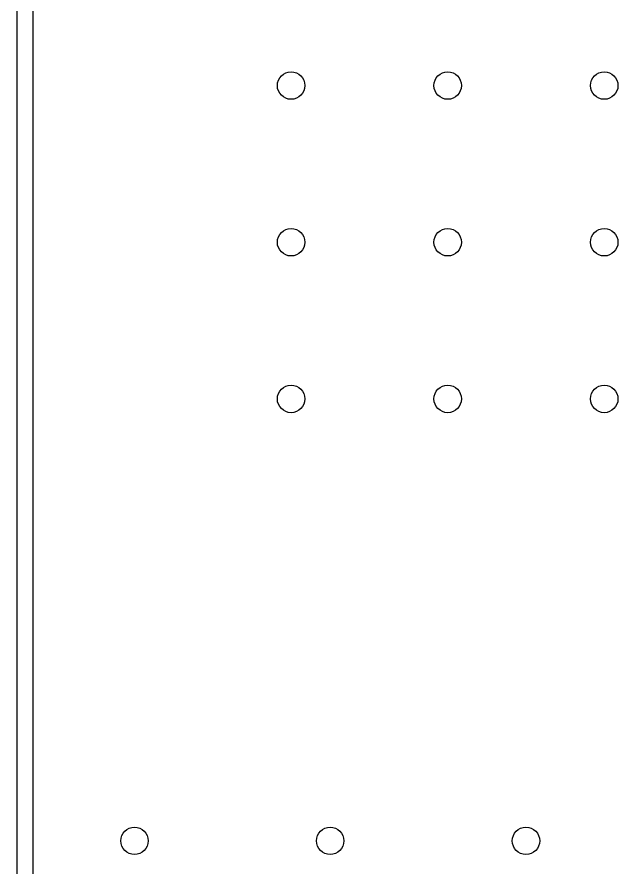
# Model space of a CAD drawing. Extents: x -0.97 to 0.39, y 0.08 to 3.3.
# Drawn here: x -0.622 to -0.3199, y 1.2794 to 1.7071 of the extents above; entities that cross this region are included whole.
import ezdxf

# ---------------------------------------------------------------- set-up
doc = ezdxf.new("R2010")
doc.units = 0
doc.header["$MEASUREMENT"] = 0
doc.layers.add('BLACK', color=7, linetype='CONTINUOUS')

msp = doc.modelspace()

# ---------------------------------------------------------------- linework, layer by layer
at = {"layer": 'BLACK', "linetype": 'CONTINUOUS'}
for p, q in [((-0.62205, 0.60413), (-0.62205, 2.77776)), ((-0.61417, 2.77382), (-0.61417, 0.60807))]:
    msp.add_line(p, q, dxfattribs=at)
at = {"layer": 'BLACK'}
for centre in [(-0.48425, 1.67264), (-0.40551, 1.67264), (-0.32677, 1.67264), (-0.48425, 1.5939), (-0.40551, 1.5939), (-0.32677, 1.5939), (-0.48425, 1.51516), (-0.40551, 1.51516), (-0.32677, 1.51516), (-0.56299, 1.29311), (-0.46457, 1.29311), (-0.36614, 1.29311)]:
    msp.add_circle(centre, 0.00689, dxfattribs=at)

doc.saveas('drawing.dxf')
